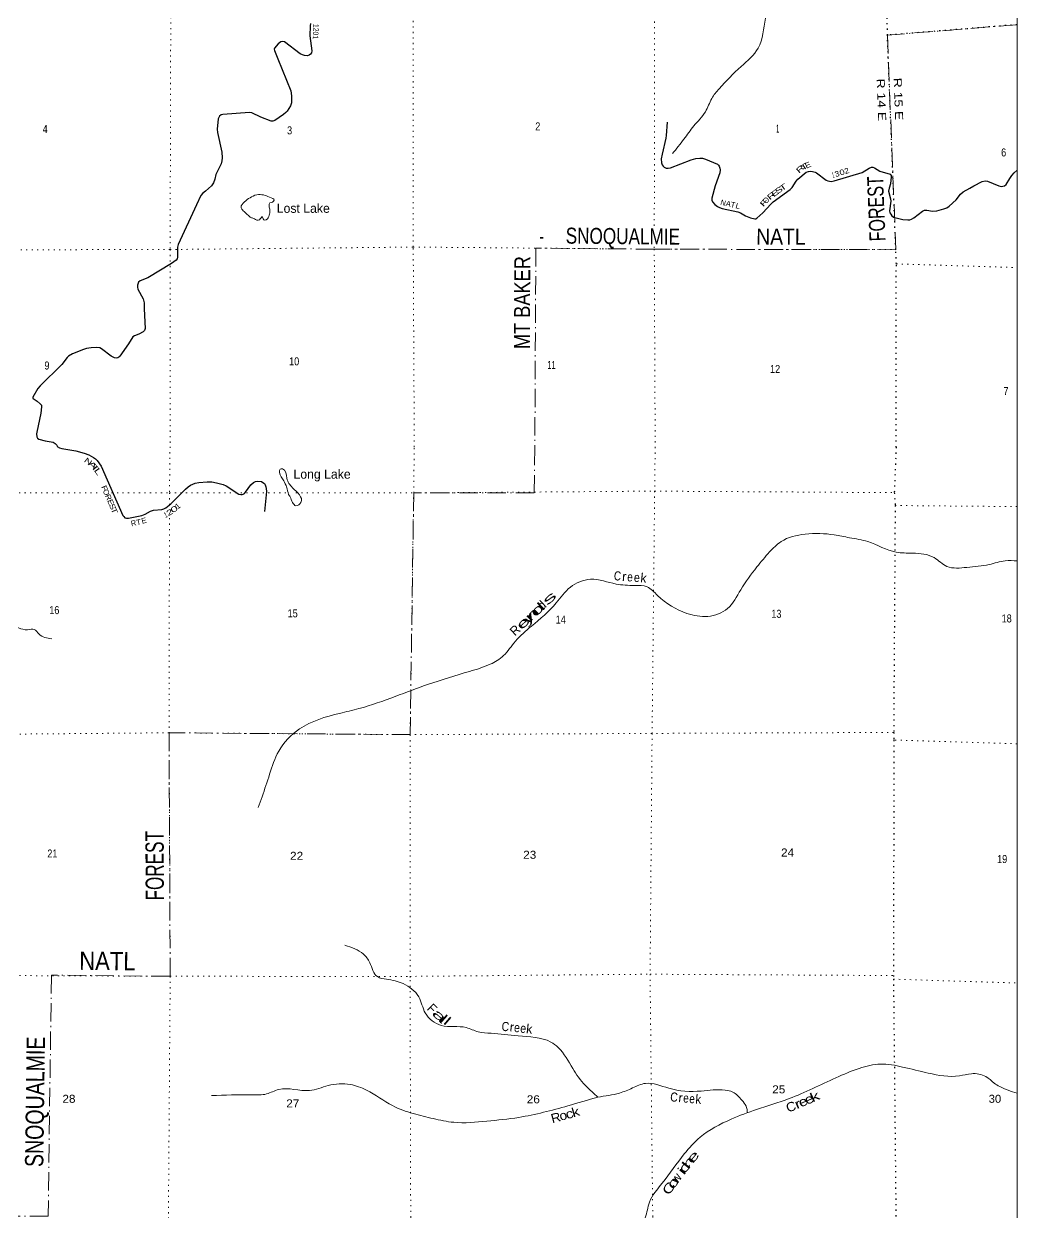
# Model space of a CAD drawing. Header units: feet. Extents: x -252658 to 9, y -366365 to -181930.
# Drawn here: x -21709 to 4, y -337354 to -311366 of the extents above; entities that cross this region are included whole.
import ezdxf
from ezdxf.enums import TextEntityAlignment as Align

# ---------------------------------------------------------------- set-up
doc = ezdxf.new("R2010")
doc.units = ezdxf.units.FT
doc.header["$LTSCALE"] = 80
doc.linetypes.add('DOT_DASHED', pattern=[7.7, 5, -1.2, 0.3, -1.2])
doc.linetypes.add('DOTTED', pattern=[1.5, 0.3, -1.2])
for name, color, linetype, lineweight in [('29', 7, 'Continuous', 25), ('39', 7, 'Continuous', 13), ('4', 7, 'Continuous', 13), ('44', 7, 'DOT_DASHED', 13), ('6', 7, 'DOTTED', 25), ('7', 7, 'DOTTED', 13)]:
    doc.layers.add(name, color=color, linetype=linetype, lineweight=lineweight)
doc.layers.add('30', color=7, linetype='Continuous')
doc.layers.add('41', color=7, linetype='Continuous')

msp = doc.modelspace()

# ---------------------------------------------------------------- linework, layer by layer
at = {"layer": '29'}
for points in [[(-15439.13, -311359.46), (-15451.16, -311410.61), (-15456.97, -311628.8), (-15412.98, -311954.52), (-15418.08, -312000.39), (-15439.13, -312030.48), (-15469.2, -312054.56), (-15505.55, -312063.78), (-15571.44, -312060.57), (-15619.56, -312047.04), (-15667.16, -312022.87), (-16013.28, -311763.2), (-16049.57, -311755.16), (-16088.66, -311761.18), (-16149.41, -311804.31), (-16226.98, -311896.59), (-16236, -311923.67), (-16230.21, -311949.58), (-16155.39, -312133.73), (-15873.88, -312834.26), (-15854.11, -312939.24), (-15854.11, -313002.43), (-15860.13, -313092.71), (-15881.86, -313163.66), (-15950.34, -313276.26), (-15980.41, -313309.36), (-16034.86, -313352.42), (-16223.98, -313480.88), (-16263.07, -313495.92), (-16299.47, -313492.58), (-16526.74, -313405.35), (-16723.15, -313310.87), (-16773.9, -313304.03), (-17360.64, -313346.98), (-17397.66, -313356.16), (-17432.81, -313386.1), (-17460.13, -313443.64), (-17480.93, -313671.96), (-17475.91, -313741.04), (-17378.61, -314172.91), (-17372.67, -314299.36), (-17381.69, -314362.55), (-17398.12, -314426.37), (-17509.43, -314659.31), (-17532.05, -314767.28), (-17558.48, -314840.71), (-17607.22, -314911.71), (-17739.45, -315027.3), (-17796.67, -315071.19), (-17839.95, -315124.53), (-17932.13, -315328.55)], [(-7649.42, -313518.92), (-7668.91, -313810.45), (-7675.5, -313866.18), (-7757.55, -314217.1), (-7774.16, -314315.98), (-7768.14, -314409.26), (-7753.11, -314451.38), (-7737.13, -314476.79), (-7711.01, -314502.54), (-7665.9, -314523.6), (-7626.81, -314526.61), (-7575.54, -314519.7), (-7118.86, -314338.76), (-7019.39, -314312.97), (-6929.17, -314303.94), (-6872.88, -314306.31), (-6811.9, -314325), (-6549.97, -314438.04), (-6526.23, -314458.91), (-6511.19, -314478.47), (-6496.16, -314526.61), (-6490.14, -314562.72), (-6493.14, -314624.08), (-6600.78, -314910.95), (-6672.33, -315178.07), (-6670.57, -315220.21), (-6655.54, -315256.32), (-6601.25, -315320.26), (-6547.28, -315364.65), (-6501.64, -315385.67), (-6445.91, -315405.06), (-6102.64, -315475.02), (-6045.1, -315503.07), (-5933.34, -315565.89), (-5822.58, -315611.39), (-5727.92, -315631.03), (-5705.31, -315629.45), (-5684.26, -315617.41), (-5555.28, -315500.29), (-5382.3, -315311.65), (-5329.43, -315259.33), (-4960.75, -314992.74), (-4914.45, -314944.89), (-4827.77, -314809.85), (-4794.17, -314767.35), (-4606.78, -314613.52), (-4559.62, -314592.82), (-4511.51, -314586.81), (-4469.41, -314592.82), (-4414.92, -314608.69), (-4379.2, -314625.92), (-4168.21, -314783.89), (-4132.62, -314800.45), (-4099.54, -314809.48), (-4060.45, -314812.49), (-3994.48, -314802.91), (-3381.92, -314618.92), (-3230.51, -314522.11), (-3177.41, -314504.35), (-3152.32, -314501.05), (-3116.24, -314513.09), (-3002.08, -314589.27), (-2774.69, -314656.54), (-2752.38, -314681.59), (-2749.38, -314714.69), (-2763.97, -314866.25), (-2797.49, -314961.44), (-2806.91, -315027.72), (-2764.41, -315191.64), (-2760.24, -315241.65), (-2787.49, -315453.13), (-2779.45, -315498.57), (-2761.41, -315531.67), (-2734.34, -315567.78), (-2700.42, -315593.42), (-2492.93, -315646.59), (-2388.53, -315655.04), (-2343.43, -315652.04), (-2303.03, -315635.76), (-2253.22, -315612.92), (-2063.77, -315462.46), (-2020.13, -315443.79), (-1973.56, -315444.41), (-1846.39, -315460.82), (-1751.04, -315453.44), (-1600.69, -315414.32), (-1534.53, -315387.24), (-1482.09, -315357.2), (-1327.35, -315212.38), (-1232.71, -315091.15), (-1179.7, -315044.2), (-1029.38, -314961.4)], [(-1029.38, -314961.4), (-941.89, -314913.21), (-761.72, -314814.01), (-699.43, -314800.86), (-647.45, -314808), (-394.38, -314912.53), (-343.74, -314922.34), (-307.65, -314919.33), (-271.57, -314910.3), (-234.35, -314883.54), (-157.6, -314748.23), (-115.2, -314684.62), (-62.96, -314627.01), (0, -314568.22)], [(-17932.13, -315328.55), (-18331.92, -316192.08), (-18348.29, -316249.57), (-18349.61, -316469.2), (-18355.98, -316505.03), (-18380.03, -316532.11), (-18480.35, -316610.17), (-18997.76, -316920.52), (-19167.88, -316986.48), (-19198.16, -317017.14), (-19222.01, -317079.76), (-19225.01, -317124.9), (-19217.06, -317168.78), (-19100.46, -317383.12), (-19080.68, -317466.44), (-19075.77, -317596.92), (-19056.62, -318030.64), (-19068.65, -318072.17), (-19095.72, -318099.85), (-19195.03, -318153.27)], [(-19195.03, -318153.27), (-19291.17, -318190.12), (-19325.25, -318210.38), (-19422.09, -318363.54), (-19606.92, -318635.47), (-19633.98, -318656.53), (-19655.72, -318667.62), (-19685.1, -318674.58), (-19727.2, -318668.57), (-19797.39, -318634.81), (-20006.85, -318472.98), (-20048.06, -318451.6), (-20109.09, -318445.89), (-20232.38, -318451.91), (-20337.91, -318469.82), (-20400.78, -318486.52), (-20644.35, -318585.82), (-20730.54, -318633.17), (-20761.63, -318664.05), (-20879.53, -318817.95), (-21354.02, -319280.92), (-21398.24, -319343.94), (-21513.39, -319529.17), (-21513.39, -319550.23), (-21503.47, -319562.93), (-21417.88, -319619.36), (-21351.01, -319673.6), (-21323.94, -319706.7), (-21318.71, -319741.75), (-21339.51, -319877.4), (-21426.18, -320296.49), (-21430.2, -320336.08), (-21420.17, -320401.8), (-21405.13, -320428.89), (-21380.94, -320450.19), (-21241.3, -320488.97), (-21065.63, -320517.99), (-21020.23, -320543.23), (-20988.09, -320582.35), (-20975.48, -320610.91)], [(-20975.48, -320610.91), (-20926.67, -320639.3), (-20878.02, -320655.52), (-20570.44, -320706.27), (-20387.51, -320756.93), (-20290.22, -320793.44), (-20233.49, -320821.83), (-20181.59, -320851.38), (-20140.25, -320882.68), (-20103.74, -320919.19), (-20016.9, -321037.09), (-19541.44, -322116.62), (-19521, -322143.24), (-19496.68, -322167.58), (-19462.22, -322179.75), (-19421.13, -322180.36), (-19124.95, -322115.56), (-19052.78, -322086.45), (-18938.98, -322023.02), (-18870.36, -322005.32), (-18694.79, -321986.38), (-18645.37, -321972.87), (-18604.83, -321948.53), (-18492.89, -321859.78), (-18177.36, -321542.76), (-18115.33, -321491.16), (-18065.67, -321455.67), (-17963.47, -321410.12), (-17884.26, -321393.81), (-17703.87, -321379.61), (-17597.1, -321385.17), (-17493.07, -321403.95), (-17352.2, -321441.47), (-17286.51, -321468.44), (-17007.69, -321649.85), (-16963.03, -321660.52), (-16936.68, -321660.52), (-16912.36, -321652.4), (-16886.01, -321634.15), (-16859.63, -321609.45), (-16743.92, -321447.04), (-16689.4, -321396.84), (-16646.83, -321376.56), (-16593.95, -321370.61), (-16515.08, -321378.59), (-16480.62, -321394.82), (-16449.65, -321420.27), (-16434.01, -321447.55), (-16417.79, -321488.12), (-16407.66, -321528.68), (-16403.12, -321596.28), (-16444, -322032.68)]]:
    msp.add_lwpolyline(points, dxfattribs=at)
at = {"layer": '39'}
for points in [[(-7532, -314206.05), (-7280, -313888.05), (-7064, -313601.05), (-6812, -313288.05), (-6671, -312998.05), (-6511, -312787.05), (-6032, -312300.05), (-5658, -311897.05), (-5499, -311246.05), (-5374, -310662.05), (-5399, -310001.05), (-5425, -309485.05), (-5298, -309060.05), (-5086, -308575.05), (-4847, -308226.05), (-4702, -307807.05), (-4658, -307659.05), (-4254, -307334.05), (-3942, -306924.05), (-3507, -306634.05), (-3059, -306433.05), (-2625, -306274.05), (-2325, -305984.05), (-2112, -305610.05), (-2000, -305274.05), (-2028, -304955.05), (-2166, -304594.05), (-2363, -304277.05), (-2583, -304043.05), (-2847, -303805.05), (-3044, -303720.05), (-3067, -303683.05)], [(-16762, -315597.05), (-16848, -315513.05), (-16931, -315431.05), (-16958, -315377.05), (-16886, -315261.05), (-16762, -315170.05), (-16618, -315106.05), (-16467, -315110.05), (-16335, -315158.05), (-16239, -315226.05), (-16272, -315266.05), (-16329, -315285.05), (-16346, -315345.05), (-16329, -315448.05), (-16342, -315553.05), (-16410, -315650.05), (-16465, -315650.05), (-16494, -315585.05), (-16559, -315650.05), (-16668, -315633.05), (-16730, -315607.05), (-16762, -315597.05)], [(-24807.96, -320610), (-24914.42, -320901.35), (-24992.89, -321245.18), (-24852.42, -321705.58), (-24810.35, -322029.28), (-24939.06, -322389.21), (-25212.47, -322883.87), (-25301.03, -323332.26), (-25244.89, -323651.93), (-24903.46, -323971.55), (-24592.16, -324250.96), (-24576.13, -324367.57), (-24497.81, -324478.14), (-24278.83, -324510.27), (-24194.43, -324455.96), (-24079.85, -324276.99), (-23655.85, -324041.67), (-23233.93, -323993.33), (-22966.76, -324095.81), (-22822.18, -324300.86), (-22735.78, -324262.65), (-22390.25, -324349.03), (-22068.85, -324479.65), (-21823.77, -324576.11), (-21624.89, -324616.29), (-21480.23, -324608.21), (-21375.8, -324712.74), (-21097.38, -324813.7)], [(-15924.1, -321657.51), (-15964.22, -321494.66), (-16028.46, -321357.95), (-16118.81, -321175), (-16104.72, -321104.63), (-16052.48, -321100.6), (-15958.13, -321305.66), (-15835.65, -321510.72), (-15652.94, -321832.38), (-15759.44, -321904.78), (-15833.75, -321834.42), (-15887.95, -321707.77), (-15924.1, -321657.51)], [(4.12, -323112.36), (-255.88, -323107.97), (-605.49, -323190.48), (-1095.73, -323252.91), (-1531.69, -323230.88), (-1812.89, -323039.93), (-2282.97, -322941.51), (-2644.6, -322919.47), (-3259.29, -322690.38), (-3661.08, -322604.01), (-3994.56, -322541.75), (-4631.43, -322525.79), (-5155.85, -322688.76), (-5409.08, -322916.01), (-5684.44, -323243.8), (-6040.22, -323742.5), (-6325.66, -324154.73), (-6757.67, -324323.71), (-7213.7, -324259.47), (-7856.47, -323865.52), (-8085.43, -323678.58), (-8358.66, -323648.48), (-8762.47, -323616.39), (-9322.96, -323513.96), (-9763.01, -323686.97), (-10072.53, -324028.83), (-10613.15, -324539.64), (-10964.86, -324867.44), (-11222.13, -325183.16), (-11513.51, -325370.21), (-11965.61, -325527.13), (-12881.85, -325814.83), (-13589.13, -326074.34), (-14386.83, -326341.92), (-14804.75, -326444.55), (-15680.83, -326786.53), (-16137.06, -327273.19), (-16336.14, -327775.88), (-16499.05, -328268.52), (-16583.52, -328505.79)], [(-14688.04, -331517.3), (-14288.3, -331706.21), (-14145.72, -331897.19), (-13981.09, -332202.77), (-13778.19, -332259.03), (-13418.6, -332355.46), (-13077.16, -332642.91), (-12932.64, -332996.75), (-12585.17, -333268.11), (-12036.71, -333316.25), (-11775.56, -333408.69), (-11494.3, -333438.79), (-10903.66, -333498.98), (-10188.48, -333633.55), (-10029.8, -333752.14), (-9710.52, -334210.5), (-9439.43, -334578.38), (-9288.8, -334719.1), (-9160.86, -334835.06)], [(1.18, -334752.01), (-376.53, -334606.69), (-501.06, -334528.3), (-679.82, -334387.59), (-997.23, -334325.33), (-1260.43, -334371.63), (-1939.48, -334311.45), (-2499.96, -334178.86), (-2986.13, -334112.61), (-3450.26, -334209.22), (-3958.63, -334414.4), (-4981.41, -334869.01), (-5692.71, -335108.42), (-6247.29, -335319.65), (-6926.49, -335715.88), (-7272.18, -336079.87), (-7756.6, -336721.35), (-8034, -337135.59), (-8124.53, -337473.4), (-8516.46, -337931.89), (-8950.56, -338336.12), (-9079.22, -338545.25), (-9332.49, -338911.23), (-9547.59, -339251.07), (-9738.54, -339494.39), (-10150.46, -339673.42), (-10701.04, -339938.93), (-11368.2, -340345.21), (-11922.78, -340564.48), (-12159.9, -340721.36), (-12557.76, -340894.35), (-12837.03, -340912.51), (-13152.48, -340990.98), (-13383.61, -341224.26), (-14016.72, -341948.21), (-14382.5, -342306.18), (-14734.22, -342660.12), (-15041.63, -342736.58), (-15441.46, -342809.05), (-16080.45, -343090.66), (-16821.86, -343281.82), (-17561.21, -343320.18), (-17973.06, -343278.04), (-18471.25, -343105.23), (-18991.54, -342950.52), (-19586.17, -342785.77), (-19861.41, -342789.84), (-20092.41, -342683.33), (-20741.29, -342532.67), (-21135.07, -342536.77), (-21741.73, -342327.79), (-22139.5, -342255.49), (-22593.49, -342080.66), (-23145.94, -341960.13), (-23658.23, -341885.85), (-24353.36, -341875.94), (-24747.16, -341942.37), (-25369.95, -341880.17), (-26000.81, -341910.45), (-26615.6, -341946.77), (-27206.27, -341954.93), (-28234.93, -341985.3), (-28944.16, -342083.97), (-29297.79, -342170.5), (-29627.3, -342226.86)], [(-17608.39, -334801.22), (-16718.37, -334788.98), (-16400.93, -334766.8), (-16137.7, -334670.23), (-15464.67, -334692.21), (-15054.78, -334583.55), (-14570.59, -334561.34), (-14217.04, -334683.91), (-13650.6, -335023.59), (-13194.61, -335196.41), (-12760.69, -335306.9), (-12310.68, -335387.24), (-11589.42, -335362.96), (-10888.22, -335280.38), (-9817.3, -335026.83), (-9160.86, -334835.06)], [(-9164.28, -334835.69), (-8686.09, -334747.12), (-8402.77, -334636.48), (-8123.48, -334535.89), (-7611.2, -334642.35), (-6902.02, -334704.53), (-6379.66, -334682.31), (-6214.93, -334726.51), (-6012.08, -334905.41), (-5921.71, -335032.06), (-5890.32, -335180.24)]]:
    msp.add_spline(points, degree=3, dxfattribs=at)
at = {"layer": '4'}
msp.add_lwpolyline([(-250643.67, -181929.5), (-219314.25, -182252.72), (-187984.41, -182532.85), (-156654.22, -182769.88), (-125323.73, -182963.82), (-93993.01, -183114.65), (-62662.1, -183222.4), (-31331.08, -183287.04), (0, -183308.59), (0, -366365.25), (-31582.88, -366343.53), (-63165.71, -366278.36), (-94748.41, -366181.36), (-126330.93, -366017.71), (-157913.21, -365822.21), (-189495.2, -365583.27), (-221076.82, -365300.9), (-252658.03, -364975.08)], close=True, dxfattribs=at)
msp.add_lwpolyline([(-250643.67, -181929.5), (-219314.25, -182252.72), (-187984.41, -182532.85), (-156654.22, -182769.88), (-125323.73, -182963.82), (-93993.01, -183114.65), (-62662.1, -183222.4), (-31331.08, -183287.04), (0, -183308.59), (0, -366365.25), (-31582.88, -366343.53), (-63165.71, -366278.36), (-94748.41, -366181.36), (-126330.93, -366017.71), (-157913.21, -365822.21), (-189495.2, -365583.27), (-221076.82, -365300.9), (-252658.03, -364975.08)], close=True, dxfattribs=at)
at = {"layer": '44'}
for points in [[(0, -311386.05), (-2833.24, -311615.16), (-2649.6, -316305.62), (-7928.29, -316295.08), (-10516.05, -316271.45), (-10539.23, -320621.38)], [(-10539.23, -320621.38), (-10554.02, -321624.2), (-13186.41, -321625.9), (-13264.33, -326910.61), (-18533.01, -326869.8), (-18508.71, -332194.94), (-21104.91, -332168.6), (-21174.77, -337441.27), (-29095.94, -337420.2), (-29063.67, -342765.46), (-31550.39, -342727.34)]]:
    msp.add_lwpolyline(points, dxfattribs=at)
at = {"layer": '6'}
msp.add_line((0, -311386.05), (-2833.24, -311615.16), dxfattribs=at)
for points in [[(-2642.05, -320623.65), (-2637.88, -316615.5), (-2649.6, -316305.62), (-2833.24, -311615.16), (-2838.27, -310951.28), (-2818.24, -305644.74), (-2821.21, -305505.91), (-2816.5, -303268.05)], [(-2642.05, -320623.65), (-2682.31, -321618.61), (-2664.32, -321900.09), (-2696.24, -326862.29), (-2690.27, -327027.15), (-2702.16, -332178.34), (-2700.18, -332256.76), (-2647.78, -337420), (-2625.6, -342796.37)]]:
    msp.add_lwpolyline(points, dxfattribs=at)
at = {"layer": '7'}
for p, q in [((-7922.1, -310958.26), (-7927.78, -315857.67)), ((-2637.88, -316615.5), (-6, -316697.05)), ((-2664.32, -321900.09), (0, -321923.94)), ((0, -327110.45), (-2690.27, -327027.15)), ((-2700.18, -332256.76), (0, -332341.24))]:
    msp.add_line(p, q, dxfattribs=at)
for points in [[(-18495.86, -310979.31), (-18509.99, -316301.99), (-18512.39, -320616.33)], [(-13173.45, -320620.02), (-13196.65, -316248.41), (-13194.89, -310965.87)], [(-27115.67, -316308.52), (-23814.95, -316311.37), (-18509.99, -316301.99), (-13196.65, -316248.41), (-8829.94, -316287.09)], [(-7928.23, -316243.76), (-7928.29, -316295.08), (-7908.62, -320622.44)], [(-8185.84, -316292.8), (-7928.29, -316295.08), (-2649.6, -316305.62)], [(-18512.39, -320616.33), (-18523.82, -321621.85), (-18524.34, -321917.04)], [(-13201.34, -342774.41), (-13251.67, -337464.39), (-13265.86, -332218.71), (-13264.33, -326910.61), (-13186.41, -321625.9), (-13173.45, -320620.02)], [(-7908.62, -320622.44), (-7919.94, -321585.5), (-7976.08, -326883.47), (-8020.16, -332149.27), (-7961.78, -337445.21), (-7903.42, -342785.39)], [(-31521.34, -321601.69), (-29147.82, -321720.53), (-23849.87, -321626.96), (-20018.96, -321623.28)], [(-19791, -321623.07), (-18523.82, -321621.85), (-15934.95, -321623.81)], [(-15760.75, -321623.95), (-13186.41, -321625.9), (-7919.94, -321585.5), (-2682.31, -321618.61)], [(-18524.79, -322175.23), (-18533.01, -326869.8), (-18508.71, -332194.94), (-18547.58, -337467.49), (-18493.22, -342753.37)], [(-2696.24, -326862.29), (-7976.08, -326883.47), (-13264.33, -326910.61), (-18533.01, -326869.8), (-23811.58, -326914.86), (-29099.42, -326829.49), (-31528.5, -326805)], [(-31535.86, -332158.63), (-29073.2, -332137.5), (-23721.05, -332170.58), (-18508.71, -332194.94), (-13265.86, -332196.59), (-8020.16, -332149.27), (-2702.16, -332178.34)]]:
    msp.add_lwpolyline(points, dxfattribs=at)

# ---------------------------------------------------------------- texts
at = {"layer": '30', "width": 0.75}
msp.add_text('1201', height=120, rotation=267.692, dxfattribs=at).set_placement((-15378.86, -311365.91))
at = {"layer": '30'}
for s, rotation, width, p in [('T', 34.383, 1.65, (-4620.02, -314541.63)), ('E', 24.121, 1.2, (-4546.27, -314508.67)), ('R', 42.383, 1.6, (-4697.6, -314583.97)), ('1', 16.718, 0.4, (-4004.52, -314729.92)), ('3', 16.718, 1.15, (-3916.38, -314704.28)), ('0', 16.718, 1.25, (-3807.3, -314669.45)), ('2', 16.718, 1.15, (-3705.31, -314639.02)), ('S', 35.87, 1.5, (-5170.45, -315051.2)), ('T', 35.87, 1.7, (-5077.91, -314991.08)), ('N', 344.481, 0.95, (-6437.33, -315335.41)), ('F', 47.48, 1.85, (-5487.39, -315316.99)), ('R', 41.7, 1.55, (-5332.67, -315170.11)), ('E', 35.87, 1.5, (-5254.39, -315114.9)), ('T', 347.481, 1.1, (-6220.16, -315384.08)), ('L', 345.011, 1.1, (-6115.82, -315406.52)), ('N', 322.926, 1.4, (-20336.46, -320981.68)), ('A', 317.943, 1.75, (-20241.18, -321058.5)), ('T', 310.374, 1.85, (-20193.81, -321117.02)), ('L', 306.374, 1.75, (-20136.63, -321196.08)), ('F', 293.77, 1.25, (-19997.27, -321546.79)), ('O', 293.77, 1.05, (-19959.65, -321634.38)), ('R', 293.77, 1.1, (-19912.78, -321744.85)), ('E', 293.77, 1.2, (-19862.81, -321853.17)), ('S', 293.77, 1.2, (-19823.04, -321948.6)), ('T', 293.77, 1.35, (-19784.09, -322039.22)), ('2', 30.98, 1.55, (-18491.95, -322101.15)), ('0', 35.409, 1.8, (-18388.39, -322027.43)), ('1', 40.135, 1.1, (-18304.86, -321958.14)), ('R', 12.341, 0.85, (-19295.89, -322343.66)), ('T', 12.341, 1.1, (-19186.35, -322322.86)), ('1', 22.289, 0.55, (-18586.41, -322160.08))]:
    msp.add_text(s, height=120, rotation=rotation, dxfattribs=dict(at, width=width)).set_placement(p, align=Align.CENTER)
for s, rotation, p in [('O', 45.48, (-5444.27, -315268.16)), ('A', 348.481, (-6320.25, -315360.18)), ('E', 15.967, (-19065.62, -322286.9))]:
    msp.add_text(s, height=120, rotation=rotation, dxfattribs=at).set_placement(p, align=Align.CENTER)
at = {"layer": '41'}
for s, p in [('Lost Lake', (-16179.42, -315499.75)), ('Long Lake', (-15813.68, -321313.59))]:
    msp.add_text(s, height=200, dxfattribs=at).set_placement(p)
for s, rotation, width, p in [('C', 355.45, 0.8, (-8739.81, -323537.94)), ('e', 355.463, 0.8, (-8465.1, -323558.99)), ('e', 354.806, 0.85, (-8316.6, -323571.39)), ('l', 43.429, 1.75, (-10337.33, -324176.82)), ('s', 43.429, 2.3, (-10153.45, -323996.55)), ('y', 43.005, 2.1, (-10619.58, -324436.24)), ('n', 43.323, 2.1, (-10531.29, -324351.57)), ('o', 43.323, 1.95, (-10422.47, -324253.21)), ('e', 43.005, 1.95, (-10728.59, -324536.35)), ('a', 315.859, 2.1, (-12693.28, -333127.99)), ('l', 318.492, 1.7, (-12594.99, -333199.18)), ('l', 319.492, 1.65, (-12515.29, -333250.34)), ('C', 354.176, 0.85, (-11191.9, -333391.95)), ('e', 354.186, 0.85, (-10937.12, -333415.16)), ('e', 353.253, 0.85, (-10803.5, -333430.27)), ('C', 354.152, 0.85, (-7506.32, -334934.55)), ('e', 355.828, 0.8, (-7241.82, -334956.38)), ('e', 355.828, 0.8, (-7108.49, -334970.26)), ('k', 355.828, 0.95, (-6972.17, -334980.53)), ('C', 20.05, 1.1, (-4906.07, -335139.57)), ('r', 22.679, 1.4, (-4756.1, -335076.15)), ('e', 22.679, 1.25, (-4642.27, -335027.33)), ('e', 24.337, 1.3, (-4505.38, -334970.73)), ('k', 24.337, 1.5, (-4379.07, -334914.76)), ('R', 14.488, 1.1, (-10055.19, -335381.87)), ('o', 15.667, 1.1, (-9894.63, -335334.5)), ('c', 15.667, 1.25, (-9756.52, -335298.18)), ('k', 16.285, 1.25, (-9620.7, -335257.33)), ('e', 50.178, 1.85, (-7010.38, -336207.86)), ('c', 52.437, 1.95, (-7193.67, -336434.72)), ('h', 52.437, 1.8, (-7104.89, -336325.73)), ('i', 52.437, 1.6, (-7249.79, -336516.71)), ('C', 55.073, 1.45, (-7529.57, -336885.28)), ('o', 53.446, 1.7, (-7439.61, -336766.54))]:
    msp.add_text(s, height=200, rotation=rotation, dxfattribs=dict(at, width=width)).set_placement(p, align=Align.CENTER)
for s, rotation, p in [('r', 355.45, (-8592.15, -323551.57)), ('k', 354.237, (-8172.46, -323584.04)), ('d', 43.429, (-10321.34, -324153.66)), ('R', 42.964, (-10902.32, -324699.88)), ('F', 315.624, (-12853.69, -332969.76)), ('r', 354.186, (-11051.08, -333402.9)), ('k', 354.392, (-10668.88, -333443.57)), ('r', 354.152, (-7363.3, -334947.77)), ('w', 53.446, (-7368.86, -336667.68))]:
    msp.add_text(s, height=200, rotation=rotation, dxfattribs=at).set_placement(p, align=Align.CENTER)
at = {"layer": '44'}
for s, height, rotation, width, p in [('FOREST', 350, 92.242, 0.75, (-2873.02, -316114.92)), ('SNOQUALMIE', 350, 359.492, 0.8, (-9865, -316173.74)), ('NATL', 350, 359.886, 0.9, (-5699.97, -316193.38)), ('-', 350, 359.492, 0.65, (-10440.18, -316180.73)), ('MT BAKER', 350, 89.695, 0.85, (-10647.82, -318480.83)), ('FOREST', 400, 90.261, 0.7, (-18644.13, -330535.53)), ('NATL', 400, 359.419, 0.9, (-20498.25, -332052.81)), ('SNOQUALMIE', 400, 89.241, 0.8, (-21282.85, -336368.34))]:
    msp.add_text(s, height=height, rotation=rotation, dxfattribs=dict(at, width=width)).set_placement(p)
at = {"layer": '6', "width": 1.3}
for s, p in [('R 14 E', (-3068.36, -312568.4)), ('R 15 E', (-2698.36, -312549.68))]:
    msp.add_text(s, height=175, rotation=272.242, dxfattribs=at).set_placement(p)
at = {"layer": '7'}
for s, width, p in [('4', 0.85, (-21295.74, -313754.26)), ('3', 0.85, (-15953.9, -313785.01)), ('2', 0.85, (-10530, -313696.96)), ('1', 0.4, (-5264.64, -313744.15)), ('6', 0.85, (-346.95, -314266.27)), ('9', 0.85, (-21257.47, -318926.08)), ('10', 0.85, (-15909.52, -318835.41)), ('11', 0.65, (-10266.48, -318914.37)), ('12', 0.85, (-5397.93, -319001.61)), ('7', 0.85, (-296.91, -319482.91)), ('16', 0.85, (-21151.68, -324275.11)), ('15', 0.85, (-15942.13, -324345.48)), ('14', 0.85, (-10083.17, -324482.69)), ('13', 0.85, (-5370.54, -324355.45)), ('18', 0.85, (-336.73, -324457.12)), ('21', 0.85, (-21194.23, -329596.96)), ('22', 1.1, (-15888.99, -329647.76)), ('23', 1.1, (-10793.16, -329624.67)), ('24', 1.1, (-5157.87, -329575.18)), ('19', 0.85, (-435.76, -329718.24)), ('25', 1.1, (-5351.04, -334754.49)), ('28', 1.1, (-20864.73, -334960.65)), ('27', 1.1, (-15972.1, -335061.36)), ('26', 1.1, (-10715.58, -334972.05)), ('30', 1.05, (-619.09, -334960.6))]:
    msp.add_text(s, height=175, dxfattribs=dict(at, width=width)).set_placement(p)

doc.saveas('drawing.dxf')
